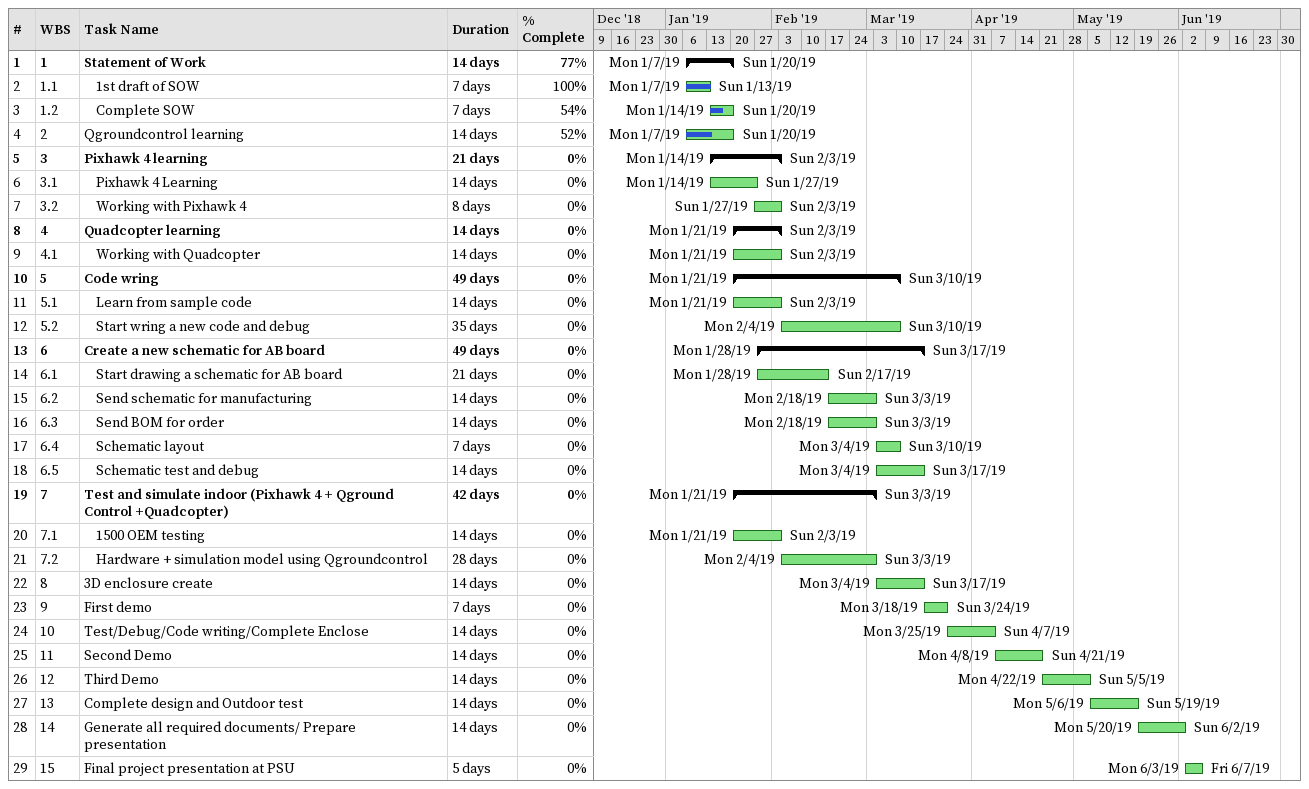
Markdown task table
| ID | WBS | Task | Duration | Start | Finish | % complete |
|---|---|---|---|---|---|---|
| 1 | 1 | **Statement of Work** | 14d | 2019-01-07 | 2019-01-20 | 77 |
| 2 | 1.1 | 1st draft of SOW | 7d | 2019-01-07 | 2019-01-13 | 100 |
| 3 | 1.2 | Complete SOW | 7d | 2019-01-14 | 2019-01-20 | 54 |
| 4 | 2 | Qgroundcontrol learning | 14d | 2019-01-07 | 2019-01-20 | 52 |
| 5 | 3 | **Pixhawk 4 learning** | 21d | 2019-01-14 | 2019-02-03 | 0 |
| 6 | 3.1 | Pixhawk 4 Learning | 14d | 2019-01-14 | 2019-01-27 | 0 |
| 7 | 3.2 | Working with Pixhawk 4 | 8d | 2019-01-27 | 2019-02-03 | 0 |
| 8 | 4 | **Quadcopter learning** | 14d | 2019-01-21 | 2019-02-03 | 0 |
| 9 | 4.1 | Working with Quadcopter | 14d | 2019-01-21 | 2019-02-03 | 0 |
| 10 | 5 | **Code wring** | 49d | 2019-01-21 | 2019-03-10 | 0 |
| 11 | 5.1 | Learn from sample code | 14d | 2019-01-21 | 2019-02-03 | 0 |
| 12 | 5.2 | Start wring a new code and debug | 35d | 2019-02-04 | 2019-03-10 | 0 |
| 13 | 6 | **Create a new schematic for AB board** | 49d | 2019-01-28 | 2019-03-17 | 0 |
| 14 | 6.1 | Start drawing a schematic for AB board | 21d | 2019-01-28 | 2019-02-17 | 0 |
| 15 | 6.2 | Send schematic for manufacturing | 14d | 2019-02-18 | 2019-03-03 | 0 |
| 16 | 6.3 | Send BOM for order | 14d | 2019-02-18 | 2019-03-03 | 0 |
| 17 | 6.4 | Schematic layout | 7d | 2019-03-04 | 2019-03-10 | 0 |
| 18 | 6.5 | Schematic test and debug | 14d | 2019-03-04 | 2019-03-17 | 0 |
| 19 | 7 | **Test and simulate indoor (Pixhawk 4 + Qground Control +Quadcopter)** | 42d | 2019-01-21 | 2019-03-03 | 0 |
| 20 | 7.1 | 1500 OEM testing | 14d | 2019-01-21 | 2019-02-03 | 0 |
| 21 | 7.2 | Hardware + simulation model using Qgroundcontrol | 28d | 2019-02-04 | 2019-03-03 | 0 |
| 22 | 8 | 3D enclosure create | 14d | 2019-03-04 | 2019-03-17 | 0 |
| 23 | 9 | First demo | 7d | 2019-03-18 | 2019-03-24 | 0 |
| 24 | 10 | Test/Debug/Code writing/Complete Enclose | 14d | 2019-03-25 | 2019-04-07 | 0 |
| 25 | 11 | Second Demo | 14d | 2019-04-08 | 2019-04-21 | 0 |
| 26 | 12 | Third Demo | 14d | 2019-04-22 | 2019-05-05 | 0 |
| 27 | 13 | Complete design and Outdoor test | 14d | 2019-05-06 | 2019-05-19 | 0 |
| 28 | 14 | Generate all required documents/ Prepare presentation | 14d | 2019-05-20 | 2019-06-02 | 0 |
| 29 | 15 | Final project presentation at PSU | 5d | 2019-06-03 | 2019-06-07 | 0 |
